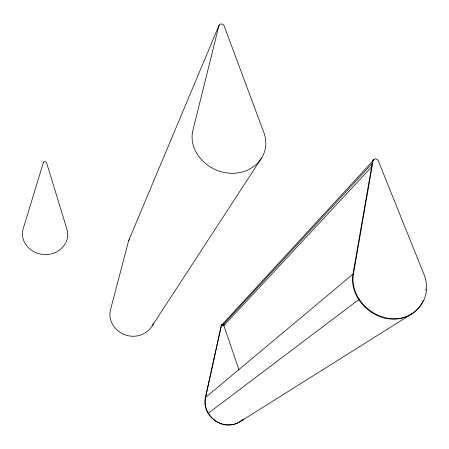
<?xml version="1.0" encoding="UTF-8"?>
<svg xmlns="http://www.w3.org/2000/svg" width="449" height="449" viewBox="0 0 449 449"><rect width="100%" height="100%" fill="white"/><g stroke="black" fill="none" stroke-linecap="round" stroke-linejoin="round"><path stroke-width="0.67" d="M353.475 273.744L373.108 160.652A2.84 2.458 38.6 0 1 375.465 158.817A2.84 2.458 38.6 0 1 378.271 160.787L423.94 274.232A34.876 30.762 47.5 0 1 424.114 299.522A39.821 35.168 47.3 0 1 393.964 318.784A39.821 35.168 47.3 0 1 359.239 299.242A34.904 30.874 47.3 0 1 353.475 273.744L205.412 397.578A20.862 19.795 59.4 0 0 208.145 413.344A23.814 22.573 59.1 0 0 243.386 419.085M205.412 397.578L221.239 325.564L373.108 160.652M128.706 240.546L219.039 25.29M152.093 325.991L261.554 158.026M372.591 163.038L222.244 325.587A0.864 0.814 45 0 1 223.86 325.581L371.811 166.702M208.145 413.344L359.239 299.242M240.198 421.594L412.266 313.593M223.86 325.581L238.991 369.909M129.559 239.744A1.695 1.6 22.5 0 0 128.622 240.782L110.533 309.625A20.284 19.593 29.1 0 0 112.794 324.779A23.152 22.343 29.5 0 0 133.162 336.279A23.152 22.343 29.5 0 0 152.806 324.767A20.267 19.56 30.3 0 0 153.631 323.05M221.239 325.564A1.729 1.628 45 0 1 224.029 324.857M224.315 324.762A1.729 1.633 45 0 0 221.424 325.362L205.591 397.427A20.879 19.812 59.4 0 0 208.325 413.203A23.831 22.59 59.1 0 0 242.847 419.635M374.152 159.462A2.84 2.458 38.6 0 0 372.608 161.191L352.981 274.159A34.854 30.841 47.4 0 0 358.729 299.623A39.77 35.129 47.3 0 0 393.116 319.138A39.77 35.129 47.3 0 0 423.3 300.415M425.933 289.173A34.831 30.728 47.6 0 1 425.871 290.256M218.921 25.638L192.89 130.378A33.63 30.066 28.3 0 0 197.285 154.232A38.367 34.247 28.5 0 0 231.196 173.28A38.367 34.247 28.5 0 0 262.643 156.151A33.585 29.976 28.9 0 0 263.872 132.629L224.118 25.896A2.767 2.374 24.3 0 0 221.402 23.988A2.767 2.374 24.3 0 0 218.921 25.638M43.334 162.706L23.213 228.676A20.194 18.987 7.5 0 0 25.043 243.285A23.045 21.664 7.9 0 0 45.147 254.617A23.045 21.664 7.9 0 0 65.184 243.824A20.166 18.97 8.3 0 0 66.946 229.299L46.584 162.791A1.689 1.549 9.9 0 0 43.334 162.706"/></g></svg>
